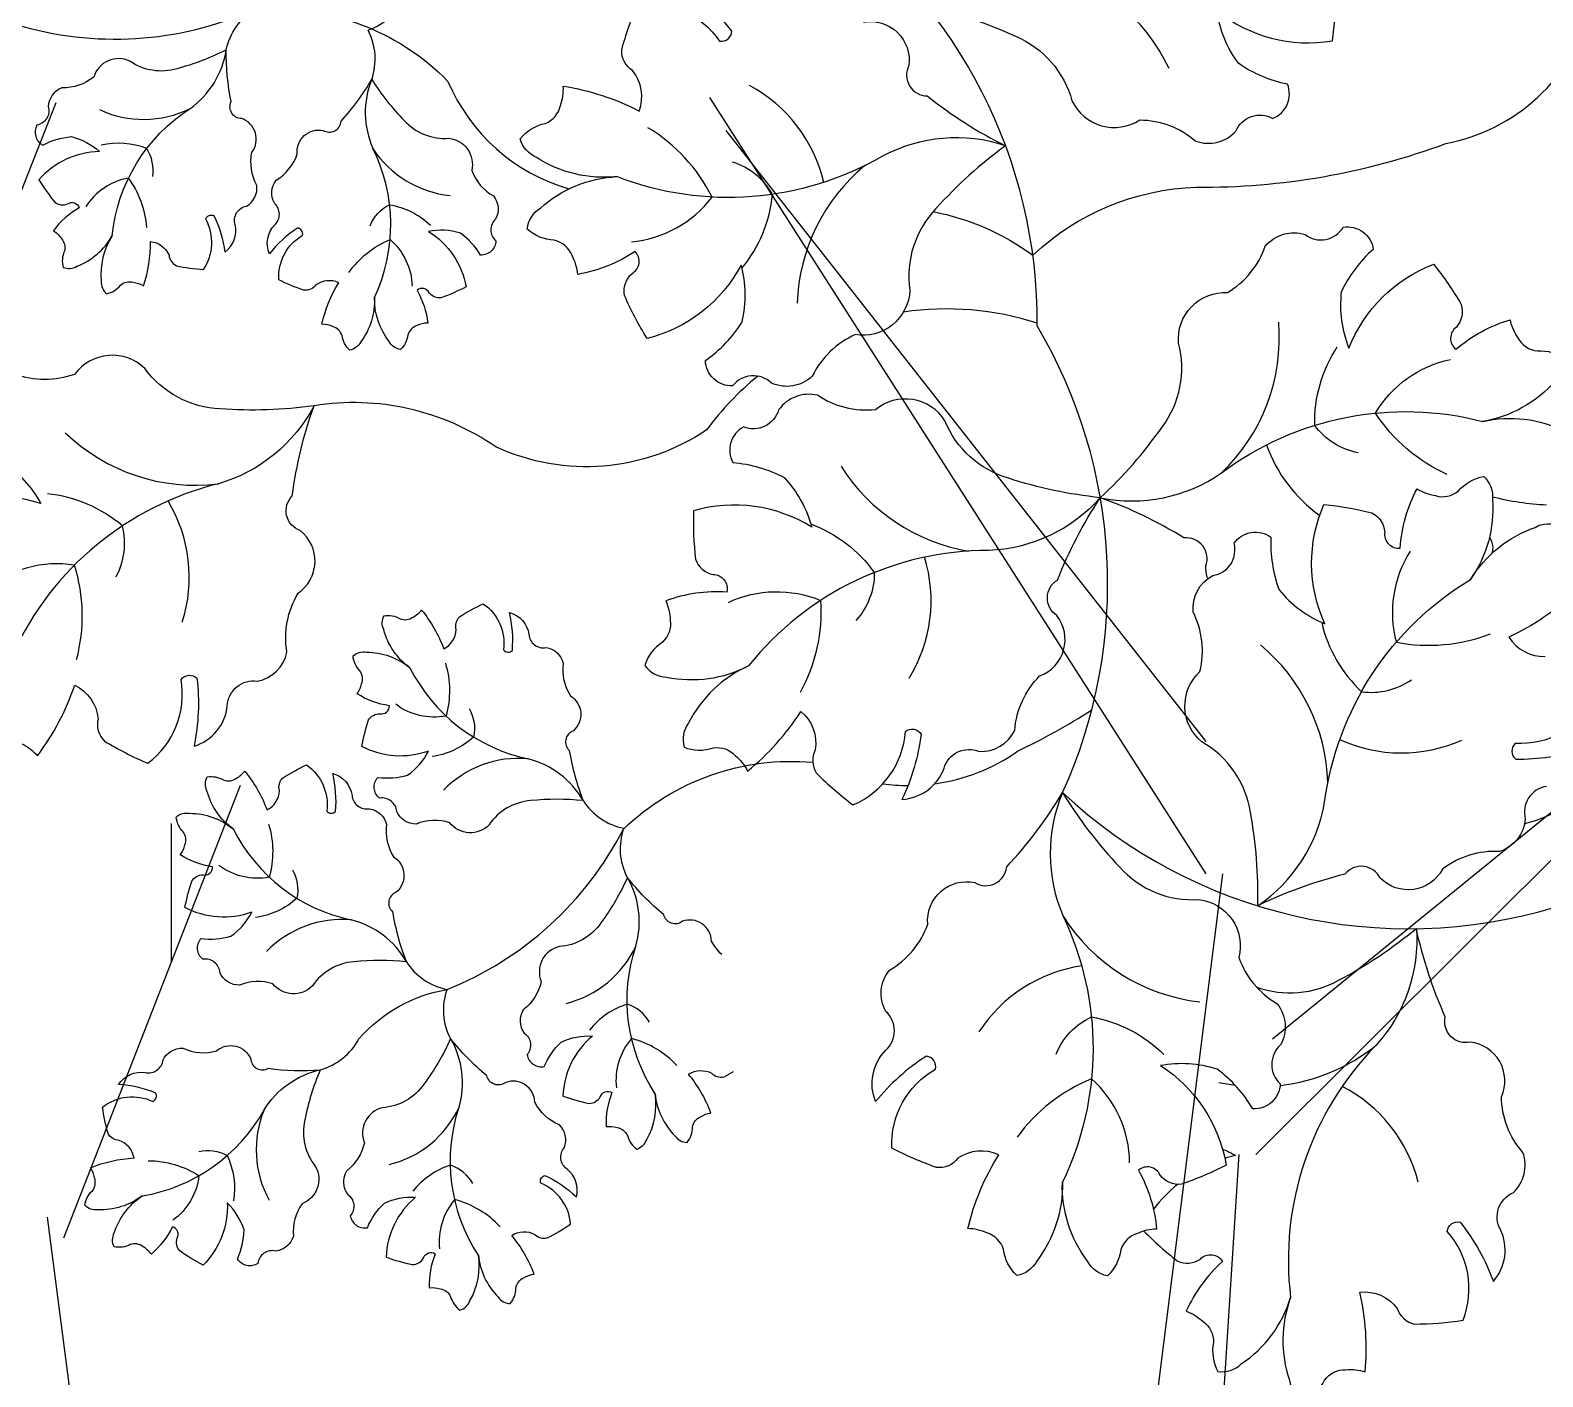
# Model space of a CAD drawing. Header units: millimetres. Extents: x 228.39 to 232.01, y 86.87 to 92.76.
# Drawn here: x 229.3161 to 229.6289, y 91.7556 to 92.0342 of the extents above; entities that cross this region are included whole.
import ezdxf

# ---------------------------------------------------------------- set-up
doc = ezdxf.new("R2010")
doc.units = ezdxf.units.MM
for name, color, linetype in [('62', 62, 'Continuous'), ('63', 63, 'Continuous'), ('CauleArvore', 253, 'Continuous')]:
    doc.layers.add(name, color=color, linetype=linetype)

msp = doc.modelspace()

# ---------------------------------------------------------------- linework, layer by layer
at = {"layer": '62'}
for points in [[(229.4251652749651, 92.07328084904199, -0.2279428046577942), (229.4036008686301, 92.05121742482156, 0.2043996860364329), (229.3935347935663, 92.04105431189089, -0.2049975904848279), (229.3859767835008, 92.03420210072237, -0.2049975904848279)], [(229.5234401519073, 91.98762588330845, -0.1841083703680773), (229.5572714603986, 92.00172411043431, 0.09065442908466861), (229.6088346744326, 92.01073499506482, 0.2835782542006574), (229.6389737922007, 92.03842399510894, -0.2251438523393833), (229.6770158895307, 92.05813780562369, 0.1802530025354734), (229.7262291909333, 92.06129514388554, -0.3316125768266109), (229.7444266739725, 92.0641836331909, 0.4605227219911265), (229.7637183977853, 92.07137352136846, 0.4605227219911265)], [(229.2716157168786, 92.0430061340619, 0.442149186598303), (229.2909074622752, 92.0374503077976, -0.1709273865300307), (229.313046231492, 92.03542706065124, 0.1802530025354734), (229.3622690429782, 92.03843249726496, -0.2251438523393833), (229.4024728852728, 92.02361741849292, 0.2256520569911392), (229.4274940053053, 92.00137018911727, 0.09065442908466861)], [(229.3330016954965, 91.991626400029, -0.2279428046577942), (229.3490720586702, 92.01796196033018, 0.2043996860364329), (229.3566040236306, 92.03012272656707, -0.2049975904848279), (229.3624338538796, 92.0384946674004, -0.2049975904848279)], [(229.4403936275822, 91.99043696068756, 0.2101229647717458), (229.4570948614354, 91.99966745027112, 0.1413864367129372), (229.4438299243172, 92.0140260182204)], [(229.3413965346086, 92.00390219304082, 0.1876286218963192), (229.3401572318123, 92.0097228794985, 0.1520058651265381), (229.3307256277853, 92.01040542533946)], [(229.517799503436, 92.0102965293659, 0.2043996860364367), (229.4923459168868, 92.00815518001549, -0.2279428046577933), (229.4374183263994, 92.00390139148394)], [(229.4632771832441, 91.9849535472303, 0.1487400713347152), (229.4695954783531, 92.0002384047094, 0.1876286218963192), (229.4613347602639, 92.00692384010338, 0.1876286218963192)], [(229.3401918304209, 91.99335144676422, 0.1413864367129372), (229.3363933522997, 92.00361821844115, 0.210122964771746), (229.3275454214448, 91.99762603390793, 0.210122964771746)], [(229.3863489595094, 91.993716676562, -0.1876286218963192), (229.3903923167225, 91.99808331425095, -0.1520058651265381), (229.3988447288029, 91.99384329616501)], [(229.5028318428978, 91.99666790091791, -0.1106796973527163), (229.5234401519073, 91.98762588330845, -0.1841083703680773)], [(229.3819848546225, 91.9840355532951, -0.1413864367129372), (229.3905021101615, 91.99091242720603, -0.210122964771746), (229.3950374081688, 91.98123651753929, -0.210122964771746)], [(229.5243578636698, 91.9735873015813, 0.1141174530393284), (229.4966831333108, 91.9758906160416, -0.2620553651360283)], [(229.590716276837, 91.94675736946853, -0.1876286218963192), (229.5817285101964, 91.95242786861512, -0.1520058651265381), (229.5864083638501, 91.96865261943363)], [(229.6091386338038, 91.9422614188048, -0.1413864367129372), (229.5942812916806, 91.95496521411707, -0.210122964771746), (229.6097847385516, 91.96609069322082, -0.210122964771746)], [(229.4665374634862, 91.96261859345964, 0.0624996626209866), (229.4559563206408, 91.95150188177583, -0.2620553651360283), (229.4123945766968, 91.94796205516742, 0.1928727074293483), (229.3747705065954, 91.95649969658328)], [(229.3747705065954, 91.95649969658328, -0.2043996860364353), (229.3549780606752, 91.94035257517561, 0.2279428046577944), (229.3125220486167, 91.90524385896853, 0.2279428046577944)], [(229.5373921248338, 91.9374659189467, 0.2043996860364329), (229.562418925954, 91.94257763792841, -0.2279428046577942), (229.6164685916903, 91.95324387191322, -0.2279428046577942)], [(229.3338381650078, 91.92108303875372, 0.1876286218963192), (229.3351331736504, 91.93163090405302, 0.152005865126538), (229.3196076217584, 91.93827174795953)], [(229.5373921248338, 91.9374659189467, -0.2043996860364367), (229.5142996871359, 91.92654759643703, 0.2279428046577933), (229.464651541703, 91.90266880734092)], [(229.4775136157448, 91.93203321318406, -0.1487400713347152), (229.4906478848853, 91.92198141257985, -0.1876286218963192), (229.486856366571, 91.9120537291326, -0.1876286218963192)], [(229.6014917454517, 91.92642775391222, 0.2101229647717458), (229.5985986992481, 91.90756606168074, 0.1413864367129372), (229.6180698658887, 91.90929831453678)], [(229.5699348166149, 91.8530095523055, 0.2043996860364367), (229.5837869424111, 91.87447089094462, -0.2279428046577933), (229.6139698386621, 91.9205591507026)], [(229.739569945878, 91.91981209388298, -0.1802530025354734), (229.6903566444754, 91.91665475562111, 0.2251438523393833), (229.6523145471455, 91.89694094510637, -0.2626849896690132), (229.6251269986456, 91.86994083071326, -0.09065442908466861)], [(229.4604698466063, 91.91580869850931, -0.2101229647717458), (229.4795480361396, 91.9162034570489, -0.1413864367129372), (229.4752775138548, 91.89712756467871)], [(229.5831723979454, 91.9116586493415, 0.1487400713347152), (229.5914151266316, 91.89731971126903, 0.1876286218963192), (229.6017542646579, 91.89977668799484, 0.1876286218963192)], [(229.4019351710964, 91.90323121364908, -0.1413864367129372), (229.4020657147098, 91.89228507300189, -0.210122964771746), (229.3916586183635, 91.89471087215539, -0.210122964771746)], [(229.4068387114646, 91.89381182667167, -0.1876286218963192), (229.4077662988283, 91.8879334047795, -0.1520058651265381), (229.3992048035863, 91.8839182058346)], [(229.5031122780303, 91.87826245533418, 0.1197327725187678), (229.5202478890394, 91.88498237962536, 0.03023788206227329), (229.5356045445367, 91.89355421071458, -0.1841083703680773)], [(229.4023100096693, 91.83570299485964, 0.1802530025354734), (229.438780346881, 91.86889685458557, -0.2173875366482725), (229.477922251925, 91.88270526692986, 0.2835782542006574)], [(229.4924411022205, 91.87828275384302, 0.03334307076131927), (229.4976208803223, 91.87790633848583, 0.03023788206227329)], [(229.5295816484873, 91.8764283696783, 0.2043996860364353), (229.5296834576847, 91.85088507153291, -0.2279428046577944), (229.5295371912493, 91.795793207163, -0.2279428046577944)], [(229.3653753815117, 91.86988561061384, -0.1413864367129372), (229.3655059251251, 91.85893946996663, -0.210122964771746), (229.3550988287788, 91.86136526912014, -0.210122964771746)], [(229.4453127063196, 91.81408155884398, -0.2279428046577942), (229.4413279359221, 91.84467469392018, 0.2043996860364329), (229.4395746272387, 91.85887119490785, -0.2049975904848279), (229.438869799254, 91.86904859789489, -0.2049975904848279)], [(229.3702789218799, 91.86046622363642, -0.1876286218963192), (229.3712065092436, 91.85458780174426, -0.1520058651265381), (229.3626450140016, 91.85057260279936)], [(229.6027604993557, 91.8482804258629, -0.2043996860364329), (229.5944111888313, 91.82414001453618, 0.2279428046577942), (229.5767495969357, 91.7719556961509, 0.2279428046577942)], [(229.3392204797321, 91.79297265830128, 0.2279428046577928), (229.3644311526741, 91.81075580421872, -0.2043996860364349), (229.3760651014482, 91.81907842204929, 0.2049975904848281), (229.3840315747258, 91.82545114655042, -0.1730102318134612), (229.4023100096693, 91.83570299485964, -0.1730102318134612)], [(229.408752916735, 91.78073595580872, -0.2279428046577942), (229.4047681463374, 91.81132909088493, 0.2043996860364329), (229.403014837654, 91.8255255918726, -0.2049975904848279), (229.4023100096693, 91.83570299485964, -0.2049975904848279)], [(229.4441596466951, 91.82890852317553, 0.1876286218963192), (229.4395456801313, 91.83266718980174, 0.1520058651265381), (229.4317688270838, 91.82728745188766)], [(229.5282296763185, 91.82231766453683, -0.1876286218963192), (229.5355534531809, 91.8300181062272, -0.152005865126538), (229.5505445796798, 91.82224573878624)], [(229.4498339820431, 91.81993236154977, 0.1413864367129372), (229.4404391901017, 91.82555134020082, 0.210122964771746), (229.4373007418544, 91.81533653239583, 0.210122964771746)], [(229.3509119214856, 91.80216388278508, -0.1876286218963192), (229.3568020373019, 91.8013137075503, -0.1520058651265381), (229.3581091746481, 91.79194821689023)], [(229.3404644195286, 91.80026144696966, -0.1413864367129372), (229.3509606989266, 91.79715288532441, -0.210122964771746), (229.3455690829531, 91.78792669255121, -0.210122964771746)], [(229.4075998571105, 91.79556292014028, 0.1876286218963192), (229.4029858905465, 91.7993215867665, 0.1520058651265381), (229.3952090374991, 91.79394184885241)], [(229.4132741924584, 91.78658675851453, 0.1413864367129372), (229.403879400517, 91.79220573716556, 0.210122964771746), (229.4007409522696, 91.78199092936059, 0.210122964771746)]]:
    msp.add_lwpolyline(points, format="xyb", dxfattribs=at)
for centre, radius, start, end in [((229.4193921669389, 91.97377490823523), 0.1049658643867444, 359.5821735404677, 54.45095799120666), ((229.5166798708563, 92.00971049793885), 0.03866819170092113, 25.36741841810714, 76.49992748277828), ((229.3744506295277, 92.02826765522273), 0.01296417636406003, 340.90250531761, 27.24248026768961), ((229.4035874263538, 92.01716568603153), 0.01822652723244424, 157.8893715093624, 204.0978276947425), ((229.450395322577, 91.9958519879399), 0.03055347511947142, 12.87783339992797, 61.74454279083043), ((229.3395261680376, 92.0373985187171), 0.02165418735251583, 245.0245630740939, 296.1570721387649), ((229.3550374026401, 91.99395571117745), 0.03559504258891227, 334.9315814058618, 26.29465217672758), ((229.405096920253, 92.02153782091082), 0.02165418735251583, 213.0638618873061, 264.1963709519746), ((229.5133485680699, 91.97640667360056), 0.03866819170092113, 129.6239489019829, 178.011604792319), ((229.4339432529007, 91.91968492959786), 0.1049658643867444, 335.6631018363221, 30.53188628706008), ((229.5357456790848, 91.97057347602761), 0.03866819170092113, 313.614132344748, 4.746641409419472), ((229.3501731167884, 91.97872107219679), 0.03866819170092113, 226.0055660181356, 277.1380750828056), ((229.600545000153, 91.95864538494176), 0.03055347511947142, 199.6128700170281, 234.4005470104001), ((229.5165386188099, 91.96454846749626), 0.03866819170092113, 212.1024550352077, 260.4901109255426), ((229.3184134911241, 91.92099276418838), 0.03055347511947142, 342.2726280196243, 31.13933741052608), ((229.3216632403356, 91.90007833597689), 0.02370610377805731, 81.35543052559544, 128.8215374822393), ((229.291579954347, 91.91298428650663), 0.03525592437372765, 345.1893495015026, 17.37937132104682), ((229.4718384399477, 91.91614262717158), 0.03055347511947142, 328.3695170366965, 17.23622642759876), ((229.5458206069596, 91.87723429259569), 0.03866819170092113, 1.975074499317318, 50.36273038965277), ((229.426404526594, 91.91825869987557), 0.03559504258891227, 206.6972816068433, 258.060352377721), ((229.5996699524269, 91.91520111180124), 0.03055347511947142, 245.2289589972623, 294.095668388164), ((229.4170891318368, 91.86186764117392), 0.02165418735251583, 84.82956208829077, 135.9620711529593), ((229.4145890723857, 91.8657591496187), 0.01822652723244424, 29.65507171034712, 75.86352789572805), ((229.6011273792575, 91.95323358496353), 0.1049658643867444, 227.0304562442677, 286.8020835885392), ((229.4413416637296, 91.88177493887777), 0.01296417636406003, 212.6682055185941, 259.0081804686739), ((229.3898447370092, 91.88491309684032), 0.03559504258891227, 206.6972816068433, 258.060352377721), ((229.5623686991611, 91.87154672778415), 0.03866819170092113, 212.2986277218999, 263.4311367865714), ((229.3805293422521, 91.82852203813866), 0.02165418735251583, 84.82956208829077, 135.9620711529593), ((229.378029282801, 91.83241354658345), 0.01822652723244424, 29.65507171034712, 75.86352789572805), ((229.4217073270263, 91.85383632786044), 0.02165418735251583, 283.8377702129154, 334.9702792775901), ((229.4047818741449, 91.84842933584252), 0.01296417636406003, 212.6682055185941, 259.0081804686739), ((229.5379580992465, 91.81034743056878), 0.03055347511947142, 98.29736539418016, 147.1640747850824), ((229.5701547100084, 91.85425400272328), 0.03866819170092113, 276.5737147846837, 308.8510530801119), ((229.548818280887, 91.78453598222731), 0.03525592437372765, 112.0573314836596, 144.2473533032041), ((229.5197410023001, 91.79957192333265), 0.02370610377805731, 0.6151653224673972, 48.08127227911143), ((229.5701547100084, 91.85425400272328), 0.03866819170092113, 257.7185440154414, 262.7330235547149), ((229.5734827622352, 91.78845008615122), 0.03055347511947142, 13.98560601692947, 62.85231540783141), ((229.3844585220864, 91.80252122442842), 0.02165418735251583, 157.6491857757407, 208.7816948404098), ((229.3851475374416, 91.82049072482519), 0.02165418735251583, 283.8377702129154, 334.9702792775901)]:
    msp.add_arc(centre, radius, start, end, dxfattribs=at)
at = {"layer": '63'}
for points in [[(229.4884383729101, 92.03590556986894, -0.5077713489282355), (229.4977870770213, 92.02688567853858, 0.5541101838924959), (229.5015970248068, 92.02059268533988, 0.05360560279891149), (229.517799503436, 92.0102965293659, 0.05303807838268965), (229.5034016439933, 91.99729030842913, 0.2299676780149539), (229.4979939343043, 91.9804098643513, -0.4530091558014004), (229.4867008144493, 91.97121809164034, 0.1775881189196833), (229.4778124131701, 91.96258609548686, -0.3028472262875391), (229.4693604530441, 91.96119640473538, 0.4445358973400543), (229.4613463872233, 91.96060559710942, -0.4200628682774251), (229.4557146403661, 91.96587771534827, 0.1027662192553072), (229.4633147328705, 91.97386568298411, 0.1249756271620594), (229.4631059277397, 91.98561855216957, -0.2129696122085123), (229.4436536637679, 91.97041687261569, -0.03433418913963757), (229.4389745577696, 91.97932285345519, -0.2633611240476315), (229.4405325640639, 91.98387152528556, 0.4961733732723008), (229.4411711960555, 91.98841378048756, -0.1051888292341653), (229.4293313476658, 91.98368723726577, 0.1018354407082685), (229.4281322080911, 91.98756647592384, 0.2548810045278082), (229.4244593962337, 91.9907246646583, -0.1744881383592801), (229.4188798529769, 91.99305856561256, -0.2361518438994192), (229.4215717474899, 91.99740077256759, -0.1720458047186142), (229.4374183263994, 92.00390139148394, -0.1720458047186181), (229.4207598346159, 92.00788470178173, -0.2361518438993757), (229.4174314945064, 92.01176068029368, -0.1744881383592802), (229.4225851739652, 92.01492580029995, 0.2548810045278265), (229.4257279465124, 92.01861181220158, 0.1018354407082649), (229.4263155260708, 92.02262942076247, -0.08115707204633917), (229.4420165553407, 92.01748153870426, 0.2683901017028146), (229.4406365203093, 92.02584835886672, -0.263361124047613), (229.438396760398, 92.03010291813571, -0.034334189139631), (229.4416488769938, 92.0396231211432, -0.2816703646801013), (229.4586546008522, 92.03192677185393, 0.4476480907887236), (229.4611836599515, 92.03401806840587, 0.08047336285184782), (229.4509876865662, 92.04372862802487, -0.2990547326261498)], [(229.5014932694874, 92.03917553244304, -0.05303807838268959), (229.5198700869112, 92.03295036409494, -0.2299676780149515), (229.5315321838804, 92.01960164840303, 0.453009155801419), (229.5455455426437, 92.01564576445597, -0.1775881189196565), (229.5571294843313, 92.01124947853808, 0.3028472262875298), (229.5654389840137, 92.01332771947322, -0.4445358973400413), (229.5730295342286, 92.01596549354755, 0.4200628682774436), (229.5761068754243, 92.02303951464962, -0.1027662192553072), (229.5659610304716, 92.02735586301603, -0.1249756271620583), (229.5614890147983, 92.03822667758953, 0.2129696122085104), (229.5853764539855, 92.03199194552064, 0.03433418913963267), (229.5861374063878, 92.04202346978656, 0.263361124047625)], [(229.5596077798794, 91.92068998456593, -0.08379440785387525), (229.5592119908357, 91.92333826772875, 0.5541101838924969), (229.5546903051163, 91.92914101050972, 0.05360560279891149), (229.5373921248338, 91.9374659189467, 0.05303807838268959), (229.5501652822211, 91.95207093828756, 0.2299676780149515), (229.5535559684969, 91.96946909804437, -0.453009155801419), (229.563693162759, 91.97992187442787, 0.1775881189196565), (229.5715078826208, 91.98953671651572, -0.3028472262875298), (229.5797385365652, 91.99190804652342, 0.4445358973400413), (229.5876280095106, 91.99343465101549, -0.4200628682774436), (229.5938391960655, 91.98885939528854, 0.1027662192553072), (229.5872283641087, 91.98003522768671, 0.1249756271620583), (229.5888140818025, 91.96838795190786, -0.2129696122085104), (229.6063492847848, 91.9857660499413, -0.03433418913963267), (229.6120405768376, 91.97747028461039, -0.263361124047625), (229.6110267814915, 91.97277028269235, 0.4961733732722903), (229.6109252634258, 91.96818447554169, -0.105188829234163), (229.6221290866918, 91.97426695570533, 0.1018354407082667), (229.623774900667, 91.97055511995396, 0.2548810045278109), (229.627792753083, 91.96784946569194, -0.1744881383592944), (229.6336075079142, 91.9661860286262, -0.2361518438993939)], [(229.3143370148189, 91.88654179070653, -0.1018354407082663), (229.317551293234, 91.88406089519165, 0.08115707204633889), (229.3252652703777, 91.89867313548687, -0.268390101702822), (229.3300867286865, 91.89169734047164, 0.2633611240476109), (229.331432428846, 91.88708140176816, 0.034334189139633), (229.3403864693639, 91.88249493405765, 0.2816703646800977), (229.3472678301936, 91.89984645587748, -0.4476480907887908), (229.3505397439043, 91.90009991566801, -0.0804733628518486), (229.349955111965, 91.88603182955498, 0.2990547326261485), (229.3568341252729, 91.89440416510203, -0.4445358973400563), (229.3630457364795, 91.89950222265857, 0.3028472262875256), (229.3691552933017, 91.9055055705406, -0.1775881189196615), (229.3714510444436, 91.91768114287163, 0.5077713489282397), (229.371906305663, 91.93066380228302, -0.5541101838924329), (229.3702733226351, 91.93783672581236, -0.0536056027989116), (229.3747705065954, 91.95649969658328, -0.05303807838268965), (229.355378867396, 91.95584818392177, -0.229967678014949), (229.3397602322577, 91.96422976806568, 0.4530091558014059), (229.3252518699445, 91.96299256775077, -0.1775881189196614), (229.3128617908477, 91.9630237906454, 0.3028472262875249)], [(229.63144343538, 91.9615580866023, -0.172045804718615), (229.6164685916903, 91.95324387191322, -0.1720458047186181), (229.6334792800455, 91.95124172528735, -0.2361518438993874)], [(229.310273942131, 91.94483822309313, -0.1249756271620578), (229.318290546003, 91.93624127037528, 0.2129696122085104), (229.2937385579219, 91.93365640748598, 0.03433418913963278)], [(229.6296576982431, 91.87772283243788, 0.4445358973400735), (229.6252800844234, 91.87098407870474, -0.302847226287535), (229.6199914466472, 91.8642463356977, 0.1775881189196651), (229.6081456468316, 91.86061424792032, -0.5077713489282355), (229.59529359475, 91.85872177190632, 0.5541101838924959), (229.5879838032342, 91.85954906479388, 0.05360560279891149), (229.5699348166149, 91.8530095523055, 0.05303807838268965), (229.5684314072432, 91.87235379950843, 0.2299676780149539), (229.5583691382307, 91.886946381825, -0.4530091558014004), (229.5579894508382, 91.90150244857102, 0.1775881189196833), (229.5565841250323, 91.91381261080689, -0.3028472262875391), (229.5606464440071, 91.92135346187978, 0.4445358973400543), (229.565073818846, 91.92805962745089, -0.4200628682774251), (229.5726881060587, 91.9292983500308, 0.1027662192553072), (229.5743704358912, 91.91840161660463, 0.1249756271620594), (229.5838035345886, 91.91138804528629, -0.2129696122085123), (229.5836491647031, 91.93607524449615, -0.03433418913963757), (229.5935587384395, 91.93434005689231, -0.2633611240476315), (229.5962085726636, 91.93032805270265, 0.4961733732723008), (229.5994148993298, 91.92704789989362, -0.1051888292341653), (229.6029045948817, 91.93930939432433, 0.1018354407082685), (229.6067085147371, 91.93788931615036, 0.2548810045278082), (229.6114525001286, 91.93886824700978, -0.1744881383592801), (229.6167085112606, 91.94186036057701, -0.2361518438994192), (229.6185022705332, 91.93707669200764, -0.1720458047186142), (229.6139698386621, 91.9205591507026, -0.1720458047186181), (229.6272990527809, 91.93131573754074, -0.2361518438993757), (229.6324009512857, 91.93158348547495, -0.1744881383592802)], [(229.6296911595476, 91.9359471972313, -0.05521114289692754), (229.6185333358873, 91.93760646736038, 0.2683901017028241)], [(229.6178654890594, 91.92923983958386, -0.1165430605391474), (229.6185697735278, 91.92710841004896, -0.004008262913707361), (229.6183928962306, 91.92594595322439, -0.2816703646801006)], [(229.6355799307669, 91.9179105331356, -0.08115707204633917), (229.6219134829581, 91.90862337995998, 0.2683901017028146), (229.6293810249421, 91.90460542114535, -0.263361124047613)], [(229.6396690846745, 91.89538995757731, -0.2816703646801013), (229.6231879052295, 91.88662644455826, 0.4476480907887236), (229.6232989269262, 91.88334660685211, 0.08047336285184782), (229.6372153583507, 91.88548804977562, -0.2990547326261498)], [(229.4591049370543, 91.8429188330031, -0.08789902130899625), (229.4569863336094, 91.84572411959692, 0.5077713489282268), (229.4509678214833, 91.84981063589679, -0.5541101838924969), (229.4470807341401, 91.85117510985238, -0.05360560279891149), (229.4395746272387, 91.85887119490785, -0.05303807838268959), (229.4341019604836, 91.8494846184093, -0.2299676780149515), (229.4254721819593, 91.84457974751744, 0.453009155801419), (229.4217330734049, 91.83733339976192, -0.1775881189196565), (229.4180242409178, 91.8314693673161, 0.3028472262875298), (229.4182344894971, 91.82667732744996, -0.4445358973400413), (229.4188322259088, 91.82221714661121, 0.4200628682774436), (229.4223692944462, 91.81973681443502, -0.1027662192553072), (229.4258732990496, 91.82482071062759, -0.1249756271620583), (229.4323386675454, 91.82605773543432, 0.2129696122085104), (229.4262439493497, 91.81364855130256, 0.03433418913963267), (229.4316630732098, 91.81210818833831, 0.263361124047625), (229.4339768940922, 91.81348513230999, -0.4961733732722903), (229.4363929172055, 91.81435745985682, 0.105188829234163), (229.4351639212879, 91.80732492564418, -0.1018354407082667), (229.4374278926086, 91.80711379116198, -0.2548810045278109), (229.4395811282724, 91.80546400528374, 0.1744881383592944), (229.4415018544258, 91.80267441817747, 0.2361518438993939), (229.443572132799, 91.80464906726772, 0.172045804718615), (229.4453127063196, 91.81408155884398, 0.1720458047186181), (229.4494113888037, 91.8054096331402, 0.2361518438993874), (229.4519184103965, 91.80403117954806, 0.174488138359288), (229.4530604854609, 91.80721969797, -0.2548810045278096), (229.4547192785552, 91.80936600240744, -0.1018354407082642), (229.4568536307637, 91.8101500206217, 0.08115707204633878), (229.4522267838466, 91.81816327860359, -0.2683901017028241), (229.4569710510088, 91.81836902890731, 0.2633611240475965), (229.4595603841832, 91.81763072308408, 0.01359188383691224), (229.4615253896226, 91.8186902820814, 0.2816703646801006)], [(229.6117949362263, 91.78756433163483, -0.08047336285184804), (229.6186926858709, 91.77528940225707, 0.299054732626132), (229.6201435695428, 91.78602773374638, -0.4445358973400594), (229.6227478707677, 91.7936298334406, 0.3028472262875131), (229.6247894762839, 91.80194841007804, -0.1775881189196616), (229.6203421891991, 91.81351286737095, 0.5077713489282268), (229.6139049550356, 91.82479642729207, -0.5541101838924969), (229.6087452391219, 91.83003997544357, -0.05360560279891149), (229.6027604993557, 91.8482804258629, -0.05303807838268959), (229.5866066627698, 91.83753269572391, -0.2180849490682808), (229.5697706479184, 91.83612196378387, 0.453009155801419)], [(229.5626666791387, 91.80266841667199, -0.03141369572532032), (229.5653625776455, 91.80135724147931, 0.01899843887319681), (229.5631487468915, 91.80072851451372, 0.03433418913963267)], [(229.5533377095319, 91.79536469387848, 0.05910347658363043), (229.5483856987162, 91.79022498021313, 0.03433418913963267)], [(229.5463665286463, 91.78570917132784, 0.03174146131471042), (229.5533130098072, 91.77952225226825, 0.263361124047625), (229.5581053664961, 91.77991098919813, -0.4961733732722903), (229.562664888806, 91.77941030022698, 0.105188829234163), (229.5551657869822, 91.76910080496509, -0.1018354407082667), (229.5586297591133, 91.76698247416917, -0.2548810045278109), (229.5607851956862, 91.76264452578283, 0.1744881383592944), (229.5616717889304, 91.75666185505496, 0.2361518438993939), (229.5665435421716, 91.75820038606423, 0.172045804718615), (229.5767495969357, 91.7719556961509, 0.1720458047186181), (229.576503868033, 91.75482935016771, 0.2361518438993874), (229.5794398559134, 91.7506483177024, 0.174488138359288), (229.5837776436783, 91.7548628157657, -0.2548810045278096), (229.588124584907, 91.7570000581423, -0.1018354407082642), (229.5921630643828, 91.75657921160303, 0.08115707204633878), (229.5910441496661, 91.77306469126465, -0.2683901017028241), (229.5988126527634, 91.76966490657371, 0.2633611240475965), (229.6023838636448, 91.76644555075704, 0.03433418913963283), (229.6124119374362, 91.76725069899808, 0.2816703646801006), (229.6091447799766, 91.7856287869962, -0.447648090788793), (229.6117949362263, 91.78756433163483, -0.08047336285184804)]]:
    msp.add_lwpolyline(points, format="xyb", dxfattribs=at)
for points in [[(229.3540681383307, 91.99584103296652, -0.08047336285184804), (229.3563259539844, 91.98828627555594, 0.299054732626132), (229.3584400108579, 91.99397421721866, -0.4445358973400594), (229.3607982602421, 91.99780686144615, 0.3028472262875131), (229.3629372691867, 92.0021001691778, -0.1775881189196616), (229.3619307431123, 92.00896524166131, 0.5077713489282268), (229.3598025182793, 92.01592173235291, -0.5541101838924969), (229.3576289547377, 92.0194212835699, -0.05360560279891149), (229.3566040236306, 92.03012272656707, -0.05303807838268959), (229.3464564065366, 92.02623894399235, -0.2299676780149515), (229.336657847301, 92.02782610269682, 0.453009155801419), (229.3292024674315, 92.02452340689251, -0.1775881189196565), (229.3226370908197, 92.02227882566457, 0.3028472262875298), (229.3197973439233, 92.01841311898814, -0.4445358973400413), (229.3174675287723, 92.01456312375514, 0.4200628682774436), (229.3186689584807, 92.01041348904855, -0.1027662192553072), (229.3245857580521, 92.01217857589863, -0.1249756271620583), (229.3303988778662, 92.00909007169969, 0.2129696122085104), (229.3178720419233, 92.00324098442381, 0.03433418913963267), (229.3211291140536, 91.9986441265175, 0.263361124047625), (229.3237950739386, 91.99826676771126, -0.4961733732722903), (229.3262243839204, 91.99743215639752, 0.105188829234163), (229.3208588823069, 91.99272276568826, -0.1018354407082667), (229.3224906184633, 91.99113923134182, -0.2548810045278109), (229.3231343472462, 91.98850411644453, 0.1744881383592944), (229.3228824975955, 91.98512660894148, 0.2361518438993939), (229.325733322408, 91.98536762649398, 0.172045804718615), (229.3330016954965, 91.991626400029, 0.1720458047186181), (229.3307599428653, 91.98230030552718, 0.2361518438993874), (229.3318494059301, 91.97965486382442, 0.174488138359288), (229.3347378139447, 91.98142350293998, -0.2548810045278096), (229.3373756028283, 91.98205618538248, -0.1018354407082642), (229.339530085843, 91.98132931066837, 0.08115707204633878), (229.3409474541579, 91.99047322027742, -0.2683901017028241), (229.344773117209, 91.98765991149358, 0.2633611240475965), (229.3463279509435, 91.9854616772397, 0.03433418913963283), (229.3519054894618, 91.98466752010786, 0.2816703646801006), (229.3523821441235, 91.99510974008099, -0.447648090788793)], [(229.3713370608162, 91.99327538271586, 0.08047336285184804), (229.36553127703, 91.98794012586299, -0.299054732626132), (229.3666256762389, 91.99390872764184, 0.4445358973400594), (229.3665608687125, 91.99840831672495, -0.3028472262875131), (229.366920155807, 92.00319149175075, 0.1775881189196616), (229.3712979662266, 92.00857452907863, -0.5077713489282268), (229.3766862620314, 92.01346210230079, 0.5541101838924969), (229.3803444942866, 92.01535645547692, 0.05360560279891149), (229.3867012993589, 92.02402608034014, 0.05303807838268959), (229.3934321492143, 92.01549651059725, 0.2299676780149515), (229.4026627463643, 92.01184590625002, -0.453009155801419), (229.4073779278397, 92.00519327126607, 0.1775881189196565), (229.4118699336624, 91.99990515263738, -0.3028472262875298), (229.4123314992814, 91.99513076181518, 0.4445358973400413), (229.4123629986113, 91.99063081629056, -0.4200628682774436), (229.4092073055776, 91.98768047681537, 0.1027662192553072), (229.4050271515478, 91.99222474364778, 0.1249756271620583), (229.3984523503952, 91.9925460067245, -0.2129696122085104), (229.4062215954064, 91.98111043622457, -0.03433418913963267), (229.4010709464316, 91.97882779814289, -0.263361124047625), (229.3985873897557, 91.97986784045679, 0.4961733732722903), (229.3960731607502, 91.98039393506865, -0.105188829234163), (229.3982729831821, 91.97360219378342, 0.1018354407082667), (229.3960607416445, 91.97307671182405, 0.2548810045278109), (229.3941592193443, 91.97114217564975, -0.1744881383592944), (229.3926472266784, 91.96811152170085, -0.2361518438993939), (229.3903212849811, 91.96977744090444, -0.172045804718615), (229.3872794804911, 91.97887408418434, -0.1720458047186181), (229.3844330424054, 91.96971442896479, -0.2361518438993874), (229.3821432843423, 91.9679991157033, -0.174488138359288), (229.380566781399, 91.97099671868726, 0.2548810045278096), (229.3786242951449, 91.97289011891448, 0.1018354407082642), (229.3764013148245, 91.97336813816686, -0.08115707204633878), (229.3798627908675, 91.98194940843896, 0.2683901017028241), (229.3751363325516, 91.98149006555892, -0.2633611240475965), (229.3726756017275, 91.98039711286616, -0.03433418913963283), (229.3674772834382, 91.9825690033874, -0.2816703646801006), (229.3724113537794, 91.9917843225627, 0.447648090788793)], [(229.4476822918676, 91.9003414334016, 0.1720458047186142), (229.464651541703, 91.90266880734092, 0.1720458047186181), (229.4522399928769, 91.89086518225508, 0.2361518438993757), (229.4513055520463, 91.8858424461836, 0.1744881383592802), (229.4573516443489, 91.88569024734609, -0.2548810045278265), (229.4619195886625, 91.88407854397066, -0.1018354407082649), (229.4644435883335, 91.8808980009436, 0.08115707204633917), (229.4754426124989, 91.89322863260733, -0.2683901017028146), (229.4784466693971, 91.88529870079985, 0.263361124047613), (229.4786438239573, 91.88049464739541, 0.034334189139631), (229.4862335019619, 91.87389106386502, 0.2816703646801013), (229.4970824992265, 91.88908078718983, -0.4476480907887236), (229.5003194586178, 91.88854064360238, -0.08047336285184782), (229.4963716641167, 91.87502517986763, 0.2990547326261498), (229.5050608570308, 91.88149934028466, -0.4445358973400735), (229.5123154544635, 91.88495551168103, 0.302847226287535), (229.5196885111921, 91.88931497321128, -0.1775881189196651), (229.5248425603543, 91.90058221831057, 0.5077713489282355), (229.528403967112, 91.91307513990947, -0.5541101838924959), (229.5285423403134, 91.92043029581428, -0.05360560279891149), (229.5373921248338, 91.9374659189467, -0.05303807838268965), (229.5184120480731, 91.94149293095867, -0.2299676780149539), (229.5052649185868, 91.95338182084018, 0.4530091558014004), (229.4908843260129, 91.95566694640644, -0.1775881189196833), (229.4788647359155, 91.95867435206326, 0.3028472262875391), (229.4708563111305, 91.95563593095673, -0.4445358973400543), (229.4636274953804, 91.95212615496938, 0.4200628682774251), (229.4614010179032, 91.94474004628947, -0.1027662192553072), (229.4719830604803, 91.94164336937337, -0.1249756271620594), (229.4776991231697, 91.93137204224372, 0.2129696122085123), (229.4532453311751, 91.93476227704008, 0.03433418913963757), (229.4536661075528, 91.9247107361186, 0.2633611240476315), (229.4572960005095, 91.92155769375347, -0.4961733732723008), (229.4601273892796, 91.9179489307004, 0.1051888292341653), (229.4475141694675, 91.91609719997204, -0.1018354407082685), (229.4484231831072, 91.91213991270817, -0.2548810045278082), (229.4468306328, 91.90756525572196, 0.1744881383592801), (229.4431751416613, 91.90274697997712, 0.2361518438994192)], [(229.4157826259344, 91.90587657849623, 0.08047336285184804), (229.4151849295748, 91.91373882055056, -0.299054732626132), (229.4191958855722, 91.90918534398752, 0.4445358973400594), (229.4227703602577, 91.90645154943512, -0.3028472262875131), (229.4263051247439, 91.90320912895491, 0.1775881189196616), (229.4278240943723, 91.89643897044786, -0.5077713489282268), (229.4283285156965, 91.88918172146425, 0.5541101838924969), (229.4275525024846, 91.88513585435273, 0.05360560279891149), (229.430428284699, 91.87477722304105, 0.05303807838268959), (229.4195628425928, 91.87476900035755, 0.2299676780149515), (229.4109827217222, 91.86977777188241, -0.453009155801419), (229.4028390409102, 91.87019123458563, 0.1775881189196565), (229.3959052880017, 91.86993552860773, -0.3028472262875298), (229.3918694151016, 91.87252774396875, 0.4445358973400413), (229.3883152741705, 91.8752879222554, -0.4200628682774436), (229.3879508135153, 91.87959257903303, 0.1027662192553072), (229.3941072824032, 91.88006368368082, 0.1249756271620583), (229.398428634837, 91.88502927864043, -0.2129696122085104), (229.3846379275558, 91.8860038726007, -0.03433418913963267), (229.3860325731676, 91.89146231423642, -0.263361124047625), (229.3883865328219, 91.89276945452077, 0.4961733732722903), (229.3903557759236, 91.89441875881027, -0.105188829234163), (229.3836595312022, 91.89689409213115, 0.1018354407082667), (229.3846158814339, 91.89895698770411, 0.2548810045278109), (229.3842731410095, 91.90164785118436, -0.1744881383592944), (229.3828283432141, 91.90471110835769, -0.2361518438993939), (229.3855763761862, 91.90550710230029, -0.172045804718615), (229.3946041752029, 91.90226667973067, -0.1720458047186181), (229.3891709892624, 91.91017123437038, -0.2361518438993874), (229.3892407163437, 91.91303137942029, -0.174488138359288), (229.3925709573014, 91.91241454853355, 0.2548810045278096), (229.395260361138, 91.91276856021688, 0.1018354407082642), (229.3970115940743, 91.91421884540033, -0.08115707204633878), (229.4016098325085, 91.90618913686384, 0.2683901017028241), (229.4041741293922, 91.91018598381933, -0.2633611240475965), (229.4048385237326, 91.91279525995218, -0.03433418913963283), (229.4097616431541, 91.91553433217359, -0.2816703646801006), (229.4139465611771, 91.9059555212466, 0.447648090788793)], [(229.3792228363497, 91.87253097546099, 0.08047336285184804), (229.3786251399901, 91.88039321751532, -0.299054732626132), (229.3826360959874, 91.87583974095227, 0.4445358973400594), (229.386210570673, 91.87310594639987, -0.3028472262875131), (229.3897453351593, 91.86986352591967, 0.1775881189196616), (229.3912643047876, 91.8630933674126, -0.5077713489282268), (229.3917687261118, 91.85583611842901, 0.5541101838924969), (229.3909927128998, 91.85179025131748, 0.05360560279891149), (229.3938684951143, 91.8414316200058, 0.05303807838268959), (229.3830030530081, 91.8414233973223, 0.2299676780149515), (229.3744229321375, 91.83643216884717, -0.453009155801419), (229.3662792513254, 91.83684563155039, 0.1775881189196565), (229.359345498417, 91.83658992557248, -0.3028472262875298), (229.3553096255169, 91.8391821409335, 0.4445358973400413), (229.3517554845858, 91.84194231922015, -0.4200628682774436), (229.3513910239305, 91.84624697599779, 0.1027662192553072), (229.3575474928185, 91.84671808064557, 0.1249756271620583), (229.3618688452523, 91.85168367560519, -0.2129696122085104), (229.3480781379711, 91.85265826956545, -0.03433418913963267), (229.3494727835829, 91.85811671120118, -0.263361124047625), (229.3518267432372, 91.85942385148553, 0.4961733732722903), (229.3537959863389, 91.86107315577503, -0.105188829234163), (229.3470997416175, 91.8635484890959, 0.1018354407082667), (229.3480560918492, 91.86561138466885, 0.2548810045278109), (229.3477133514248, 91.86830224814912, -0.1744881383592944), (229.3462685536294, 91.87136550532243, -0.2361518438993939), (229.3490165866015, 91.87216149926505, -0.172045804718615), (229.3580443856182, 91.86892107669543, -0.1720458047186181), (229.3526111996777, 91.87682563133514, -0.2361518438993874), (229.352680926759, 91.87968577638503, -0.174488138359288), (229.3560111677167, 91.8790689454983, 0.2548810045278096), (229.3587005715533, 91.87942295718163, 0.1018354407082642), (229.3604518044895, 91.88087324236508, -0.08115707204633878), (229.3650500429238, 91.8728435338286, 0.2683901017028241), (229.3676143398075, 91.87684038078409, -0.2633611240475965), (229.3682787341479, 91.87944965691693, -0.03433418913963283), (229.3732018535694, 91.88218872913835, -0.2816703646801006), (229.3773867715924, 91.87260991821135, 0.447648090788793)], [(229.5201068729399, 91.77649784589924, -0.1744881383592826), (229.5173634301271, 91.78188782903015, 0.2548810045278165), (229.5139401698075, 91.78531492573248, 0.1018354407082663), (229.5099823164315, 91.78622147134061, -0.08115707204633889), (229.5163676273616, 91.80146124870586, 0.268390101702822), (229.5079173210994, 91.80075378818191, -0.2633611240476109), (229.5034974849555, 91.79886094706485, -0.034334189139633), (229.4942673991216, 91.80286295195678, -0.2816703646800977), (229.5032972296485, 91.81919973857433, 0.4476480907887908), (229.5014145807972, 91.82188772936647, 0.0804733628518486), (229.4909207936869, 91.8124997970344, -0.2990547326261485), (229.4930172490725, 91.82313096354709, 0.4445358973400563), (229.4930088425184, 91.83116677302472, -0.3028472262875256), (229.4937644434948, 91.83969882655956, 0.1775881189196615), (229.501709645108, 91.84920612934309, -0.5077713489282397), (229.5114473076349, 91.85780465460523, 0.5541101838924329), (229.5180244610991, 91.8610998811278, 0.0536056027989116), (229.5295816484873, 91.8764283696783, 0.05303807838268965), (229.5413965292505, 91.86103782933239, 0.229967678014949), (229.5577912049558, 91.8542993335905, -0.4530091558014059), (229.5660517620016, 91.84230823527035, 0.1775881189196614), (229.5739463690363, 91.83275887850344, -0.3028472262875249), (229.574656655239, 91.82422293310373, 0.4445358973400437), (229.5746055796748, 91.81618728154845, -0.420062868277418), (229.5689005533883, 91.81099454831258, 0.1027662192553043), (229.5615450347422, 91.81920827940581, 0.1249756271620578), (229.5498130273445, 91.81993871495747, -0.2129696122085104), (229.5634127144831, 91.79933458564749, -0.03433418913963278), (229.554161508632, 91.79538164775823, -0.2633611240475967), (229.5497517855427, 91.79729793096006, 0.4961733732722993), (229.5452750381653, 91.7982972637673, -0.1051888292341508), (229.5490409656901, 91.78611777237408, 0.1018354407082692), (229.5450783544676, 91.78523225524515, 0.2548810045278139), (229.5416369449588, 91.78182338393414, -0.1744881383592873), (229.5388649206951, 91.77644804412158, -0.2361518438993992), (229.534751554381, 91.7794781059816, -0.1720458047186156), (229.5295371912493, 91.795793207163, -0.1720458047186174), (229.5242362705099, 91.77950602358989, -0.2361518438993921)], [(229.342027364963, 91.81427241275487, 0.08047336285184804), (229.3343393913483, 91.81602374160978, -0.299054732626132), (229.3398744494987, 91.81851071730205, 0.4445358973400594), (229.3435420923824, 91.8211181868819, -0.3028472262875131), (229.3476839364617, 91.82353747978821, 0.1775881189196616), (229.3546006822327, 91.82298889717538, -0.5077713489282268), (229.3616831061589, 91.82132715862434, 0.5541101838924969), (229.3653192255593, 91.81939069976983, 0.05360560279891149), (229.3760651014482, 91.81907842204929, 0.05303807838268959), (229.3728635136875, 91.80869537165044, 0.2299676780149515), (229.3750976280677, 91.79902378601098, -0.453009155801419), (229.3722971268665, 91.79136560857785, 0.1775881189196565), (229.3704933252973, 91.78466571194868, -0.3028472262875298), (229.3668246560851, 91.78157561215168, 0.4445358973400413), (229.363137812922, 91.77899536227561, -0.4200628682774436), (229.3589175770153, 91.77991867719169, 0.1027662192553072), (229.3602859962764, 91.78593959717809, 0.1249756271620583), (229.3568184129851, 91.79153487074402, -0.2129696122085104), (229.3518137949474, 91.77864738693225, -0.03433418913963267), (229.3470108628489, 91.7815921220187, -0.263361124047625), (229.3464573623136, 91.7842271512281, 0.4961733732722903), (229.34546332737, 91.78659569879227, -0.105188829234163), (229.3411205019782, 91.78092940935089, 0.1018354407082667), (229.3394321412068, 91.78245242669034, 0.2548810045278109), (229.3367601062119, 91.78291980903272, -0.1744881383592944), (229.3334067672399, 91.78244430622698, -0.2361518438993939), (229.3334580071971, 91.78530484219758, -0.172045804718615), (229.3392204797321, 91.79297265830128, -0.1720458047186181), (229.3300637705057, 91.7901167574522, -0.2361518438993874), (229.3273518423581, 91.7910282053634, -0.174488138359288), (229.3289248394059, 91.79402764955647, 0.2548810045278096), (229.3293810222667, 91.79670161935161, 0.1018354407082642), (229.3285127300857, 91.79880309802127, -0.08115707204633878), (229.3375423812845, 91.8008243390032, 0.2683901017028241), (229.3344813194948, 91.80445480795538, -0.2633611240475965), (229.3321847197107, 91.8058602869516, -0.03433418913963283), (229.3310220612355, 91.81137280422986, -0.2816703646801006), (229.3414096062989, 91.81254159214492, 0.447648090788793)], [(229.4225260900828, 91.7972240679024, -0.08047336285184804), (229.4290205622062, 91.79275261143982, 0.299054732626132), (229.4271027139627, 91.79850967448776, -0.4445358973400594), (229.4265380086437, 91.80297415764205, 0.3028472262875131), (229.4255137363427, 91.8076601705312, -0.1775881189196616), (229.4204265440248, 91.81237851656168, 0.5077713489282268), (229.4144080318986, 91.81646503286154, -0.5541101838924969), (229.4105209445553, 91.81782950681712, -0.05360560279891149), (229.403014837654, 91.8255255918726, -0.05303807838268959), (229.397542170899, 91.81613901537406, -0.2299676780149515), (229.3889123923746, 91.8112341444822, 0.453009155801419), (229.3851732838202, 91.80398779672667, -0.1775881189196565), (229.3814644513331, 91.79812376428086, 0.3028472262875298), (229.3816746999124, 91.79333172441471, -0.4445358973400413), (229.3822724363241, 91.78887154357597, 0.4200628682774436), (229.3858095048615, 91.78639121139977, -0.1027662192553072), (229.3893135094648, 91.79147510759235, -0.1249756271620583), (229.3957788779607, 91.79271213239907, 0.2129696122085104), (229.389684159765, 91.78030294826732, 0.03433418913963267), (229.3951032836251, 91.77876258530307, 0.263361124047625), (229.3974171045075, 91.78013952927475, -0.4961733732722903), (229.3998331276208, 91.78101185682158, 0.105188829234163), (229.3986041317032, 91.77397932260892, -0.1018354407082667), (229.4008681030239, 91.77376818812674, -0.2548810045278109), (229.4030213386877, 91.7721184022485, 0.1744881383592944), (229.404942064841, 91.76932881514223, 0.2361518438993939), (229.4070123432143, 91.77130346423246, 0.172045804718615), (229.408752916735, 91.78073595580872, 0.1720458047186181), (229.412851599219, 91.77206403010496, 0.2361518438993874), (229.4153586208118, 91.77068557651282, 0.174488138359288), (229.4165006958762, 91.77387409493474, -0.2548810045278096), (229.4181594889704, 91.7760203993722, -0.1018354407082642), (229.420293841179, 91.77680441758646, 0.08115707204633878), (229.4156669942619, 91.78481767556833, -0.2683901017028241), (229.4204112614241, 91.78502342587207, 0.2633611240475965), (229.4230005945985, 91.78428512004884, 0.03433418913963283), (229.4278443409347, 91.78716222673845, 0.2816703646801006), (229.421670736613, 91.795597495988, -0.447648090788793)]]:
    msp.add_lwpolyline(points, format="xyb", close=True, dxfattribs=at)
at = {"layer": 'CauleArvore'}
for p, q in [((229.5592919523715, 91.8596353019675), (229.4566056664007, 92.02030488175353)), ((229.2944064477604, 91.95101587912143), (229.3214280798911, 92.0192773023332)), ((229.5592919523715, 91.88698302128978), (229.4600279527069, 92.01346795192296)), ((229.5695615338725, 91.80152036114714), (229.7098997756671, 91.94167915144135)), ((229.5729838201785, 91.82544996130764), (229.7030538417634, 91.931424102449)), ((229.3230180681194, 91.78433226284949), (229.359575545745, 91.87799273862299)), ((229.3452710968567, 91.84134465523309), (229.3452710968568, 91.87005562113586)), ((229.5148253723437, 91.47759496534934), (229.5627155999689, 91.8596353019675)), ((229.5443613094892, 91.46284581228406), (229.5661378862749, 91.80152036114714)), ((229.3195903366479, 91.78858987152421), (229.4166694637902, 91.03450631516455))]:
    msp.add_line(p, q, dxfattribs=at)

doc.saveas('drawing.dxf')
